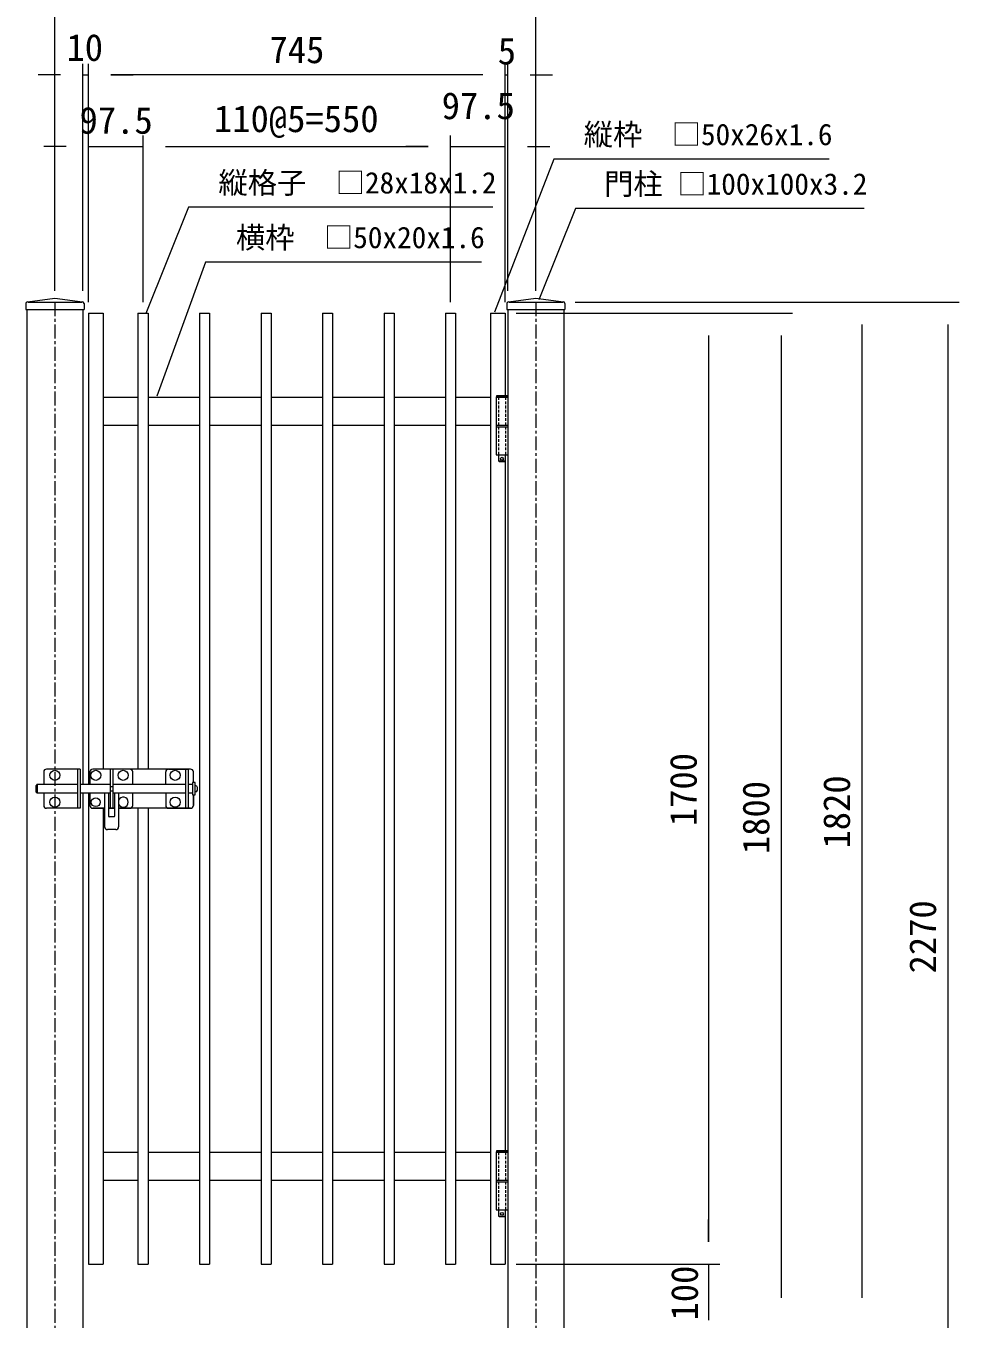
# Model space of a CAD drawing. Units: millimetres, scale not verified. Extents: x -4200 to 4200, y -2970 to 2970.
# Drawn here: x -2395 to -726, y -521 to 1791 of the extents above; entities that cross this region are included whole.
import ezdxf
from ezdxf.enums import TextEntityAlignment as Align

# ---------------------------------------------------------------- set-up
doc = ezdxf.new("R2010")
doc.units = ezdxf.units.MM
doc.header["$LTSCALE"] = 20
doc.linetypes.add('USER1', pattern=[2, 1.25, -0.25, 0.25, -0.25])
doc.linetypes.add('USER2', pattern=[0.375, 0.25, -0.125])
for name, color, linetype, lineweight in [('0-2_D-STR-DIM', 7, 'Continuous', 9), ('0-5_D-STR1', 1, 'Continuous', 18), ('0-6_D-STR3', 3, 'Continuous', 13), ('0-7_D-BMK', 2, 'USER1', 13), ('0-A_D-STR-TXT', 7, 'Continuous', 9)]:
    doc.layers.add(name, color=color, linetype=linetype, lineweight=lineweight)
doc.styles.add('ＭＳ ゴシック', font='')
doc.styles.get('ＭＳ ゴシック').set_extended_font_data('MS Gothic')

msp = doc.modelspace()

# ---------------------------------------------------------------- linework, layer by layer
at = {"layer": '0-2_D-STR-DIM'}
for p, q in [((-2342.71, 1317.42), (-2342.71, 1836.1)), ((-1482.71, 1317.42), (-1482.71, 1836.1)), ((-2292.71, 1317.42), (-2292.71, 1723.42)), ((-2282.71, 1297.42), (-2282.71, 1723.42)), ((-2282.71, 1297.42), (-2282.71, 1723.42)), ((-1537.71, 1327.42), (-1537.71, 1723.42)), ((-1537.71, 1297.42), (-1537.71, 1723.42)), ((-1532.71, 1317.42), (-1532.71, 1723.42)), ((-2332.71, 1703.42), (-2372.71, 1703.42)), ((-2292.71, 1703.42), (-2282.71, 1703.42)), ((-1577.71, 1703.42), (-2242.71, 1703.42)), ((-2242.71, 1703.42), (-2202.71, 1703.42)), ((-1577.71, 1703.42), (-1617.71, 1703.42)), ((-1537.71, 1703.42), (-1532.71, 1703.42)), ((-1492.71, 1703.42), (-1452.71, 1703.42)), ((-2282.71, 1297.42), (-2282.71, 1595.44)), ((-2185.21, 1332.42), (-2185.21, 1595.44)), ((-2185.21, 1297.42), (-2185.21, 1595.44)), ((-1635.21, 1297.42), (-1635.21, 1595.44)), ((-1635.21, 1297.42), (-1635.21, 1595.31)), ((-1537.71, 1297.42), (-1537.71, 1595.31)), ((-2322.71, 1575.44), (-2362.71, 1575.44)), ((-2282.71, 1575.44), (-2185.21, 1575.44)), ((-2145.21, 1575.44), (-1675.21, 1575.44)), ((-2145.21, 1575.44), (-2105.21, 1575.44)), ((-1675.21, 1575.31), (-1715.21, 1575.31)), ((-1635.21, 1575.31), (-1537.71, 1575.31)), ((-1497.71, 1575.31), (-1457.71, 1575.31)), ((-1412.71, 1297.42), (-879.79, 1297.42)), ((-1412.71, 1297.42), (-725.87, 1297.42)), ((-1517.71, 1277.42), (-1024.09, 1277.42)), ((-1517.71, 1277.42), (-1153.96, 1277.42)), ((-899.79, 1257.42), (-899.79, -482.58)), ((-745.87, 1257.42), (-745.87, -932.58)), ((-1173.96, 1237.42), (-1173.96, -382.58)), ((-1044.09, 1237.42), (-1044.09, -482.58)), ((-1173.96, -382.58), (-1173.96, -342.58)), ((-1517.71, -422.58), (-1153.96, -422.58)), ((-1517.71, -422.58), (-1153.96, -422.58)), ((-1173.96, -422.58), (-1173.96, -522.58))]:
    msp.add_line(p, q, dxfattribs=at)
at = {"layer": '0-5_D-STR1'}
for p, q in [((-2391.94, 1297.79), (-2342.71, 1304.42)), ((-2390.71, 1297.42), (-2294.71, 1297.42)), ((-2342.71, 1304.42), (-2293.48, 1297.79)), ((-1531.94, 1297.79), (-1482.71, 1304.42)), ((-1530.71, 1297.42), (-1434.71, 1297.42)), ((-1482.71, 1304.42), (-1433.48, 1297.79)), ((-2394.71, 1294.62), (-2394.71, 1284.42)), ((-2394.71, 1284.42), (-2290.71, 1284.42)), ((-2392.71, 1284.42), (-2392.71, -972.58)), ((-2292.71, 1284.42), (-2292.71, 435.42)), ((-2290.71, 1294.62), (-2290.71, 1284.42)), ((-2282.71, 1277.42), (-2282.71, 435.42)), ((-2282.71, 1277.42), (-2256.71, 1277.42)), ((-2256.71, 1277.42), (-2256.71, 462.42)), ((-2194.21, 1277.42), (-2194.21, 462.42)), ((-2194.21, 1277.42), (-2176.21, 1277.42)), ((-2176.21, 1277.42), (-2176.21, 462.42)), ((-2084.21, 1277.42), (-2084.21, -422.58)), ((-2084.21, 1277.42), (-2066.21, 1277.42)), ((-2066.21, 1277.42), (-2066.21, -422.58)), ((-1974.21, 1277.42), (-1974.21, -422.58)), ((-1974.21, 1277.42), (-1956.21, 1277.42)), ((-1956.21, 1277.42), (-1956.21, -422.58)), ((-1864.21, 1277.42), (-1864.21, -422.58)), ((-1864.21, 1277.42), (-1846.21, 1277.42)), ((-1846.21, 1277.42), (-1846.21, -422.58)), ((-1754.21, 1277.42), (-1754.21, -422.58)), ((-1754.21, 1277.42), (-1736.21, 1277.42)), ((-1736.21, 1277.42), (-1736.21, -422.58)), ((-1644.21, 1277.42), (-1644.21, -422.58)), ((-1644.21, 1277.42), (-1626.21, 1277.42)), ((-1626.21, 1277.42), (-1626.21, -422.58)), ((-1563.71, 1277.42), (-1563.71, -422.58)), ((-1563.71, 1277.42), (-1537.71, 1277.42)), ((-1537.71, 1277.42), (-1537.71, 1130.42)), ((-1534.71, 1294.62), (-1534.71, 1284.42)), ((-1534.71, 1284.42), (-1430.71, 1284.42)), ((-1532.71, 1284.42), (-1532.71, -972.58)), ((-1432.71, 1284.42), (-1432.71, -972.58)), ((-1430.71, 1294.62), (-1430.71, 1284.42)), ((-2256.71, 1127.42), (-2194.22, 1127.42)), ((-2176.21, 1127.42), (-2084.21, 1127.42)), ((-2066.21, 1127.42), (-1974.21, 1127.42)), ((-1956.21, 1127.42), (-1864.21, 1127.42)), ((-1846.21, 1127.42), (-1754.21, 1127.42)), ((-1736.21, 1127.42), (-1644.21, 1127.42)), ((-1626.21, 1127.42), (-1563.71, 1127.42)), ((-2256.71, 1077.42), (-2194.22, 1077.42)), ((-2176.21, 1077.42), (-2084.21, 1077.42)), ((-2066.21, 1077.42), (-1974.21, 1077.42)), ((-1956.21, 1077.42), (-1864.21, 1077.42)), ((-1846.21, 1077.42), (-1754.21, 1077.42)), ((-1736.21, 1077.42), (-1644.21, 1077.42)), ((-1626.21, 1077.42), (-1563.71, 1077.42)), ((-1537.71, 1013.42), (-1537.71, -219.58)), ((-2292.71, 419.42), (-2292.71, -972.58)), ((-2282.71, 419.42), (-2282.71, -422.58)), ((-2256.71, 392.42), (-2256.71, -422.58)), ((-2194.21, 392.42), (-2194.21, -422.58)), ((-2176.21, 392.42), (-2176.21, -422.58)), ((-2256.71, -222.58), (-2194.21, -222.58)), ((-2176.21, -222.58), (-2084.21, -222.58)), ((-2066.21, -222.58), (-1974.21, -222.58)), ((-1956.21, -222.58), (-1864.21, -222.58)), ((-1846.21, -222.58), (-1754.21, -222.58)), ((-1736.21, -222.58), (-1644.21, -222.58)), ((-1626.21, -222.58), (-1563.71, -222.58)), ((-2256.71, -272.58), (-2194.21, -272.58)), ((-2176.21, -272.58), (-2084.21, -272.58)), ((-2066.21, -272.58), (-1974.21, -272.58)), ((-1956.21, -272.58), (-1864.21, -272.58)), ((-1846.21, -272.58), (-1754.21, -272.58)), ((-1736.21, -272.58), (-1644.21, -272.58)), ((-1626.21, -272.58), (-1563.71, -272.58)), ((-1537.71, -336.88), (-1537.71, -422.58)), ((-2282.71, -422.58), (-2256.71, -422.58)), ((-2194.21, -422.58), (-2176.21, -422.58)), ((-2084.21, -422.58), (-2066.21, -422.58)), ((-1974.21, -422.58), (-1956.21, -422.58)), ((-1864.21, -422.58), (-1846.21, -422.58)), ((-1754.21, -422.58), (-1736.21, -422.58)), ((-1644.21, -422.58), (-1626.21, -422.58)), ((-1563.71, -422.58), (-1537.71, -422.58))]:
    msp.add_line(p, q, dxfattribs=at)
for centre, start, end in [((-2391.51, 1294.62), 97.6668, 180), ((-2293.91, 1294.62), 0, 82.3332), ((-1531.51, 1294.62), 97.6668, 180), ((-1433.91, 1294.62), 0, 82.3332)]:
    msp.add_arc(centre, 3.2, start, end, dxfattribs=at)
at = {"layer": '0-6_D-STR3'}
for p, q in [((-1553.88, 1127.42), (-1553.88, 1024.42)), ((-1553.88, 1127.42), (-1532.71, 1127.42)), ((-1553.41, 1129.42), (-1552.41, 1130.42)), ((-1553.41, 1129.42), (-1553.41, 1127.42)), ((-1552.41, 1130.42), (-1534.41, 1130.42)), ((-1533.41, 1129.42), (-1533.41, 1127.42)), ((-1532.71, 1127.42), (-1532.71, 1024.42)), ((-1553.88, 1077.42), (-1532.71, 1077.42)), ((-1553.88, 1074.42), (-1532.71, 1074.42)), ((-1553.88, 1024.42), (-1532.71, 1024.42)), ((-1549.41, 1024.42), (-1549.41, 1013.42)), ((-1537.41, 1024.42), (-1537.41, 1013.42)), ((-1549.41, 1013.42), (-1548.41, 1012.42)), ((-1549.41, 1013.42), (-1537.41, 1013.42)), ((-1548.41, 1012.42), (-1538.41, 1012.42)), ((-1538.41, 1012.42), (-1537.41, 1013.42)), ((-2297.71, 462.42), (-2357.71, 462.42)), ((-2302.21, 462.42), (-2302.21, 392.42)), ((-2297.71, 462.42), (-2297.71, 392.42)), ((-2100.21, 462.42), (-2275.21, 462.42)), ((-2208.71, 462.42), (-2243.71, 462.42)), ((-2243.71, 462.42), (-2243.71, 392.42)), ((-2239.21, 462.42), (-2239.21, 392.42)), ((-2139.71, 462.42), (-2104.71, 462.42)), ((-2109.21, 462.42), (-2109.21, 392.42)), ((-2104.71, 462.42), (-2104.71, 392.42)), ((-2362.71, 457.42), (-2362.71, 435.42)), ((-2280.21, 457.42), (-2280.21, 435.42)), ((-2203.71, 435.42), (-2203.71, 457.42)), ((-2144.71, 435.42), (-2144.71, 457.42)), ((-2095.21, 438.42), (-2095.21, 457.42)), ((-2374.46, 435.42), (-2376.46, 433.42)), ((-2376.46, 421.42), (-2376.46, 433.42)), ((-2374.46, 419.42), (-2376.46, 421.42)), ((-2374.46, 435.42), (-2302.21, 435.42)), ((-2374.46, 435.42), (-2374.46, 419.42)), ((-2302.21, 419.42), (-2374.46, 419.42)), ((-2362.71, 419.42), (-2362.71, 397.42)), ((-2297.71, 435.42), (-2243.71, 435.42)), ((-2243.71, 419.42), (-2297.71, 419.42)), ((-2280.21, 419.42), (-2280.21, 397.42)), ((-2280.21, 397.42), (-2280.21, 419.42)), ((-2253.96, 419.42), (-2253.96, 359.42)), ((-2246.96, 419.42), (-2246.96, 378.42)), ((-2243.71, 431.42), (-2239.21, 431.42)), ((-2243.71, 423.42), (-2239.21, 423.42)), ((-2239.21, 435.42), (-2109.21, 435.42)), ((-2109.21, 419.42), (-2239.21, 419.42)), ((-2235.96, 419.42), (-2235.96, 378.42)), ((-2228.96, 419.42), (-2228.96, 359.42)), ((-2203.71, 397.42), (-2203.71, 419.42)), ((-2144.71, 419.42), (-2144.71, 397.42)), ((-2096.46, 438.42), (-2096.46, 416.42)), ((-2096.46, 435.42), (-2096.46, 419.42)), ((-2096.46, 416.42), (-2091.96, 416.42)), ((-2095.21, 397.42), (-2095.21, 416.42)), ((-2095.21, 416.42), (-2095.21, 397.42)), ((-2091.96, 422.17), (-2091.96, 432.67)), ((-2091.06, 432.67), (-2091.96, 432.67)), ((-2091.06, 422.17), (-2091.96, 422.17)), ((-2088.06, 425.17), (-2088.06, 429.67)), ((-2297.71, 392.42), (-2357.71, 392.42)), ((-2275.21, 392.42), (-2253.96, 392.42)), ((-2253.96, 392.42), (-2275.21, 392.42)), ((-2246.96, 392.42), (-2235.96, 392.42)), ((-2235.96, 392.42), (-2246.96, 392.42)), ((-2236.96, 377.42), (-2245.96, 377.42)), ((-2243.71, 392.42), (-2239.21, 392.42)), ((-2228.96, 392.42), (-2208.71, 392.42)), ((-2100.21, 392.42), (-2228.96, 392.42)), ((-2139.71, 392.42), (-2100.21, 392.42)), ((-2104.71, 392.42), (-2134.71, 392.42)), ((-2233.96, 354.42), (-2248.96, 354.42)), ((-1553.88, -222.58), (-1553.88, -325.58)), ((-1553.88, -222.58), (-1532.71, -222.58)), ((-1553.41, -220.58), (-1552.41, -219.58)), ((-1553.41, -220.58), (-1553.41, -222.58)), ((-1552.41, -219.58), (-1534.41, -219.58)), ((-1533.41, -220.58), (-1533.41, -222.58)), ((-1532.71, -222.58), (-1532.71, -325.58)), ((-1553.88, -272.58), (-1532.71, -272.58)), ((-1553.88, -275.58), (-1532.71, -275.58)), ((-1553.88, -325.58), (-1532.71, -325.58)), ((-1549.41, -325.58), (-1549.41, -336.58)), ((-1549.41, -336.58), (-1548.41, -337.58)), ((-1549.41, -336.58), (-1537.41, -336.58)), ((-1548.41, -337.58), (-1538.41, -337.58)), ((-1538.41, -337.58), (-1537.41, -336.58)), ((-1537.41, -325.58), (-1537.41, -336.58))]:
    msp.add_line(p, q, dxfattribs=at)
at = {"layer": '0-6_D-STR3', "linetype": 'USER2'}
for p, q in [((-1549.61, 1127.42), (-1549.61, 1024.42)), ((-1537.21, 1127.42), (-1537.21, 1024.42)), ((-1549.61, -222.58), (-1549.61, -325.58)), ((-1537.21, -222.58), (-1537.21, -325.58))]:
    msp.add_line(p, q, dxfattribs=at)
at = {"layer": '0-6_D-STR3'}
for points in [[(-1534.41, 1130.42), (-1533.41, 1129.42), (-1553.41, 1129.42)], [(-2104.71, 435.42), (-2096.46, 435.42), (-2096.46, 419.42), (-2104.71, 419.42)], [(-2091.96, 416.42), (-2091.96, 438.42), (-2096.46, 438.42)], [(-1534.41, -219.58), (-1533.41, -220.58), (-1553.41, -220.58)]]:
    msp.add_lwpolyline(points, dxfattribs=at)
for centre, radius in [((-1543.41, 1017.42), 2.5), ((-2342.71, 451.42), 9), ((-2269.71, 451.42), 9), ((-2220.71, 451.42), 9), ((-2127.71, 451.42), 9), ((-2342.71, 403.42), 9), ((-2269.71, 403.42), 8), ((-2127.71, 403.42), 9), ((-1543.41, -332.58), 2.5)]:
    msp.add_circle(centre, radius, dxfattribs=at)
for centre, radius, start, end in [((-2357.71, 457.42), 5, 90, 180), ((-2275.21, 457.42), 5, 90, 180), ((-2208.71, 457.42), 5, 0, 90), ((-2139.71, 457.42), 5, 90, 180), ((-2100.21, 457.42), 5, 0, 90), ((-2091.06, 429.67), 3, 0, 90), ((-2091.06, 425.17), 3, 270, 0), ((-2357.71, 397.42), 5, 180, 270), ((-2275.21, 397.42), 5, 180, 270), ((-2275.21, 397.42), 5, 180, 270), ((-2220.71, 403.42), 9, 203.55646, 156.44354), ((-2208.71, 397.42), 5, 270, 0), ((-2139.71, 397.42), 5, 180, 270), ((-2100.21, 397.42), 5, 270, 0), ((-2100.21, 397.42), 5, 270, 0), ((-2245.96, 378.42), 1, 180, 270), ((-2236.96, 378.42), 1, 270, 0), ((-2248.96, 359.42), 5, 180, 270), ((-2233.96, 359.42), 5, 270, 0)]:
    msp.add_arc(centre, radius, start, end, dxfattribs=at)
at = {"layer": '0-7_D-BMK'}
for p, q in [((-2342.71, 1297.42), (-2342.71, -985.58)), ((-1482.71, 1297.42), (-1482.71, -985.58))]:
    msp.add_line(p, q, dxfattribs=at)
at = {"layer": '0-A_D-STR-TXT'}
for points in [[(-958.18, 1553.15), (-1450.73, 1553.15), (-1556.87, 1279.28)], [(-1559.4, 1467.01), (-2103.93, 1467.01), (-2180.24, 1277.07)], [(-895.77, 1464.6), (-1411.67, 1464.6), (-1477.23, 1301.42)], [(-1579.99, 1369.01), (-2073.55, 1369.01), (-2160.26, 1129.3)]]:
    msp.add_lwpolyline(points, dxfattribs=at)

# ---------------------------------------------------------------- texts
at = {"layer": '0-2_D-STR-DIM', "style": 'ＭＳ ゴシック'}
for s, p in [('10', (-2322.11, 1714.18)), ('745', (-1959.06, 1710.17)), ('5', (-1550.93, 1707.89)), ('97.5', (-1651.18, 1610.06)), ('97.5', (-2298.68, 1583.97)), ('110@5=550', (-2058.36, 1586.88))]:
    msp.add_text(s, height=48.09, dxfattribs=at).set_placement(p, align=Align.BOTTOM_LEFT)
for s, p in [('1700', (-1180.71, 360.52)), ('1820', (-906.54, 320.52)), ('1800', (-1050.84, 310.52)), ('2270', (-752.62, 97.17)), ('100', (-1178.57, -523.23))]:
    msp.add_text(s, height=48.09, rotation=90, dxfattribs=at).set_placement(p, align=Align.BOTTOM_LEFT)
at = {"layer": '0-A_D-STR-TXT', "style": 'ＭＳ ゴシック'}
for s, p in [('縦枠\u3000□50x26x1.6', (-1397.17, 1566.42)), ('縦格子\u3000□28x18x1.2', (-2050.37, 1480.07)), ('門柱 □100x100x3.2', (-1360.75, 1477.87)), ('横枠\u3000□50x20x1.6', (-2018.97, 1382.28))]:
    msp.add_text(s, height=38.42, dxfattribs=at).set_placement(p, align=Align.BOTTOM_LEFT)

doc.saveas('drawing.dxf')
